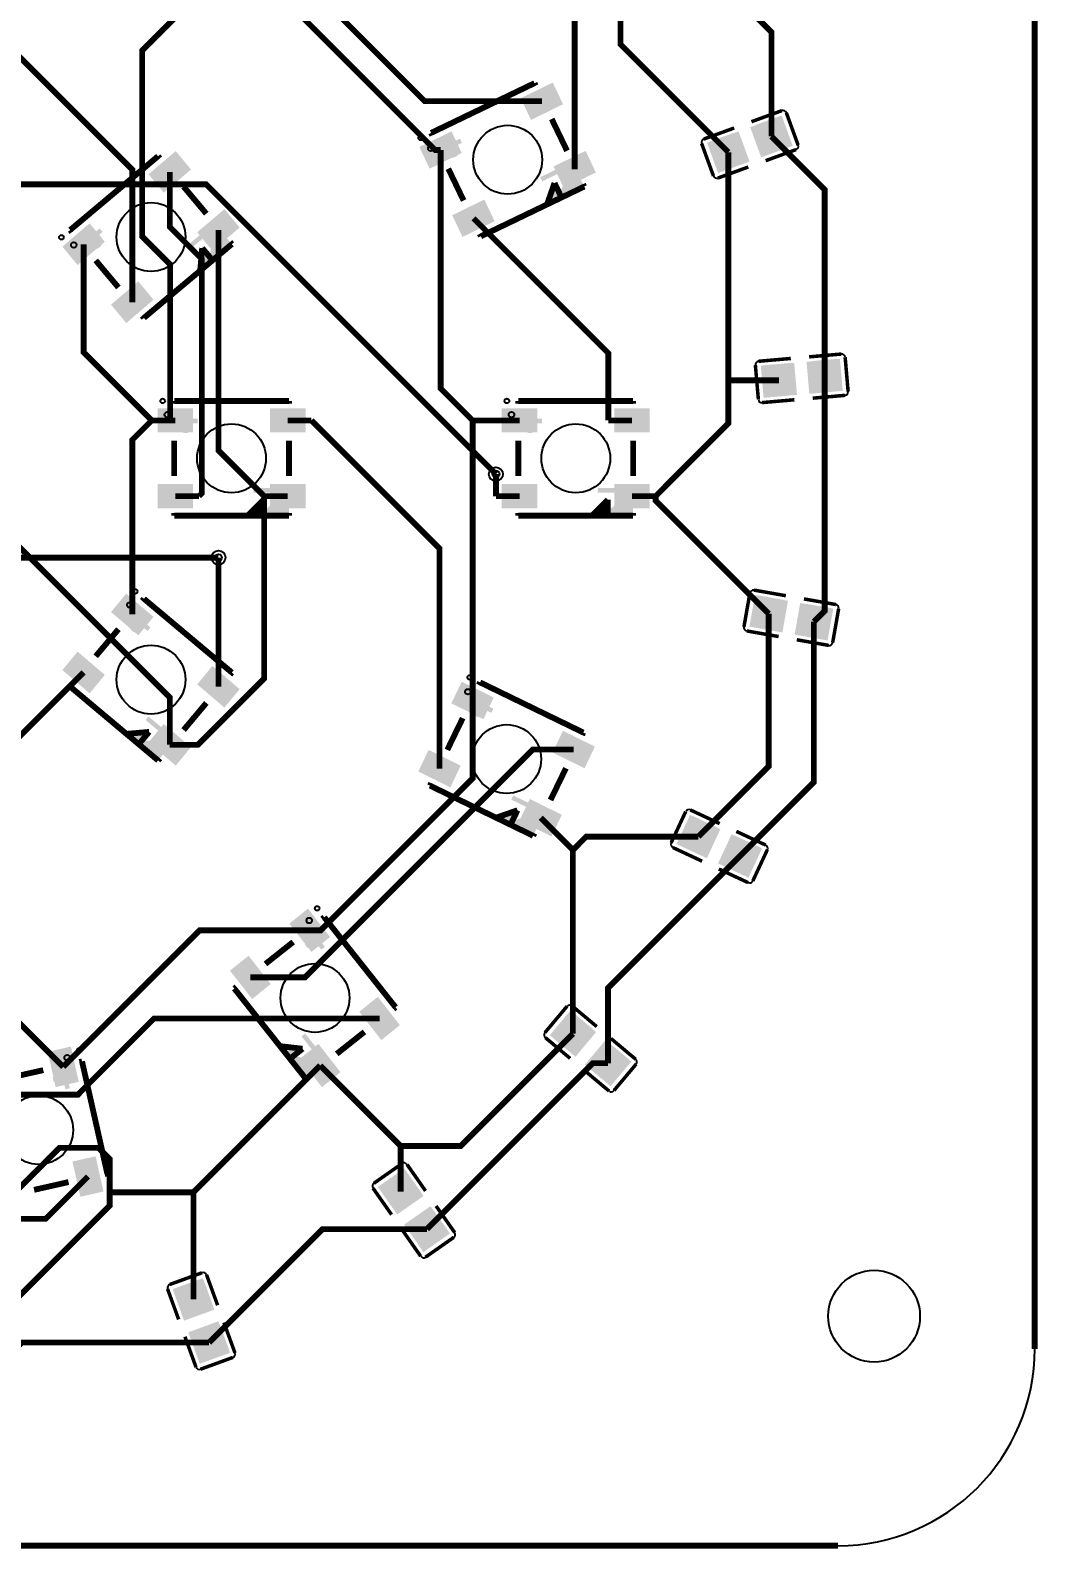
# Model space of a CAD drawing. Header units: millimetres. Extents: x -50 to 50, y -55 to 58.
# Drawn here: x 6.2 to 50.1, y -55.1 to 11 of the extents above; entities that cross this region are included whole.
import ezdxf

# ---------------------------------------------------------------- set-up
doc = ezdxf.new("R2010")
doc.units = ezdxf.units.MM
for name, color, linetype, true_color in [('BoardOutLine', 7, 'Continuous', 0xff00ff), ('BottomLayer', 7, 'Continuous', 0x0000ff), ('Document', 7, 'Continuous', 0xffffff), ('Hole', 7, 'Continuous', 0x222222), ('Multi-Layer', 7, 'Continuous', 0xc0c0c0), ('TopLayer', 7, 'Continuous', 0xff0000), ('TopPasteMaskLayer', 7, 'Continuous', 0x808080), ('TopSilkLayer', 7, 'Continuous', 0xffcc00), ('TopSolderMaskLayer', 7, 'Continuous', 0x800080)]:
    doc.layers.add(name, color=color, linetype=linetype, true_color=true_color)

msp = doc.modelspace()

# ---------------------------------------------------------------- hatches: boundary and pattern name
at = {"layer": 'Document'}
for points in [[(24.009042418085073, 5.849098298196623), (24.95516891033776, 6.30444500889007), (25.041935483871157, 6.124257048514096), (24.095758191516325, 5.668884937769917)], [(24.663042926085836, 5.470256540513105), (24.207670815341544, 6.416408432816866), (24.38788417576825, 6.503124206248458), (24.843256286512542, 5.556997713995429)], [(29.848768097536322, 5.302514605029273), (30.369138938277956, 4.2212090424180815), (29.197739395478948, 3.657454914909863)], [(29.48496316992646, 4.905435610871223), (28.538785877571854, 4.4501143002287336), (28.45209550419122, 4.630327660655439), (29.398221996443908, 5.085674371348773)], [(8.447599695199415, 1.720193040386107), (9.251943103886333, 2.3951739903479847), (9.380467360934745, 2.2419862839726648), (8.576123952248054, 1.5670307340615182)], [(9.17482854965715, 1.5146304292608193), (8.499898399796848, 2.3189992379984687), (8.653162306324703, 2.4475742951486836), (9.32806705613416, 1.6431800863601893)], [(13.986893573787256, 2.1583439166879543), (13.182550165100338, 1.48343916687827), (13.053949707899392, 1.6365760731522414), (13.85829311658631, 2.3115824231648503)], [(14.241376682753298, 2.6329438658876825), (15.012700025400136, 1.71366522733058), (14.016865633731413, 0.8780797561595364)], [(12.475006350012563, -5.895021590043143), (13.525019050038054, -5.895021590043143), (13.525019050038054, -6.095021590043075), (12.474980949961946, -6.095021590043075)], [(12.900000000000091, -6.520015240030489), (12.900000000000091, -5.470002540005112), (13.100000000000136, -5.470002540005112), (13.100000000000136, -6.5200406400813335)], [(27.47500635001279, -5.895021590043143), (28.525019050038054, -5.895021590043143), (28.525019050038054, -6.095021590043075), (27.47500635001279, -6.095021590043075)], [(27.90000000000009, -6.520015240030489), (27.90000000000009, -5.470002540005112), (28.100000000000136, -5.470002540005112), (28.100000000000136, -6.520015240030489)], [(17, -9.120015240030398), (15.949961899923892, -9.120015240030398), (15.94998729997451, -8.920015240030466), (17, -8.920015240030466)], [(17.5, -8.920015240030466), (17.499974599949155, -10.120040640081243), (16.1999745999492, -10.120015240030511)], [(32.00000000000023, -9.120015240030398), (30.94998729997451, -9.120015240030398), (30.94998729997451, -8.920015240030466), (32.00000000000023, -8.920015240030466)], [(32.5, -8.920015240030466), (32.5, -10.120015240030511), (31.200000000000045, -10.120015240030511)], [(10.665201930403782, -14.317424434848817), (11.469570739141545, -14.992278384556812), (11.341021082042289, -15.145542291084553), (10.536728473456833, -14.470612141224251)], [(10.5891033782068, -15.069367538735037), (11.264008128016258, -14.264973329946656), (11.417195834391805, -14.393548387096644), (10.742265684531503, -15.197891795783562)], [(25.46878333756672, -18.06939293878588), (26.41333502667021, -18.528041656083246), (26.32600965201914, -18.707950215900496), (25.3814579629161, -18.249301498602904)], [(25.578130556261158, -18.8172212344424), (26.036753873507678, -17.872669545339136), (26.21671323342639, -17.960071120142175), (25.75803911607818, -18.904622809245552)], [(12.058623317246656, -19.696469392938752), (11.25425450850912, -19.02161544323087), (11.382804165608377, -18.86835153670313), (12.187147574295068, -19.543332486665008)], [(12.570154940309976, -19.864643129286264), (11.798780797561676, -20.783947167894326), (10.80302260604526, -19.94833629667255)], [(28.130632461264895, -22.946990093980162), (27.186055372110786, -22.488341376682683), (27.273431546863094, -22.30843281686566), (28.21795783591574, -22.767081534163026)], [(28.667767335534563, -22.985445770891488), (28.143586487173025, -24.06494792989588), (26.974168148336275, -23.49707899415796)], [(18.192075184150326, -28.8018288036576), (19.01498602997208, -28.14963169926341), (19.139166878333754, -28.306324612649178), (18.31630683261369, -28.958572517145058)], [(18.417907035814096, -28.080518161036252), (19.070104140208286, -28.903429006858005), (18.913385826771673, -29.027660655321256), (18.261137922275793, -28.204749809499617)], [(18.701193802387706, -33.629946659893335), (18.04897129794267, -32.80706121412243), (18.20571501143013, -32.682829565659176), (18.857937515874937, -33.50571501142997)], [(19.168478536957082, -33.89753619507235), (18.228041656083406, -34.64295148590293), (17.42057404114803, -33.62415544831083)], [(7.206832613665256, -34.59558039116075), (8.231140462281019, -34.364719329438685), (8.275107950215897, -34.55986791973578), (7.250800101600362, -34.79067818135627)], [(7.7230886461773025, -34.04358648717289), (7.953924307848638, -35.06791973583938), (7.758826517653006, -35.11186182372364), (7.527990855981898, -34.08755397510788)]]:
    msp.add_hatch(color=256, dxfattribs=at).paths.add_polyline_path(points)
at = {"layer": 'TopLayer'}
for points in [[(29.4159766319533, 7.814249428498897), (28.06560833121671, 7.164338328676763), (27.63274066548138, 8.063804927609795), (28.983083566167124, 8.713690627381311)], [(38.095808991618014, 5.527381254762531), (37.634086868173654, 6.7959867919736325), (38.9590551181102, 7.278206756413624), (39.42082804165625, 6.009601219202409)], [(25.00185420370849, 5.689865379730804), (23.64919989839973, 5.03883667767343), (23.216306832613782, 5.9383286766573065), (24.56893573787147, 6.5893319786639495)], [(37.541402082804325, 5.325577851155799), (37.07965455930912, 6.594132588265211), (35.75466090932173, 6.111912623825333), (36.216408432816934, 4.843332486665076)], [(13.201574803149697, 4.959969519939023), (12.053619507239091, 3.996621793243662), (11.411912623825174, 4.7613919227839006), (12.55991871983747, 5.724663449326954)], [(30.84709169418329, 4.840665481330916), (29.4967233934467, 4.190754381508782), (29.063804927609908, 5.090195580391196), (30.414198628397344, 5.740132080264175)], [(26.432893065786175, 2.716256032512206), (25.080289560579104, 2.065303530607139), (24.647371094742084, 2.964770129540284), (26.000050800101462, 3.615748031496082)], [(15.322783845567756, 2.431978663957352), (14.17477774955546, 1.4687579375158748), (13.533147066294305, 2.2334264668529613), (14.681203962407835, 3.1966725933452835)], [(9.44894589789169, 1.811125222250439), (8.298933197866518, 0.8462026924053134), (7.657302514605135, 1.6108712217425136), (8.80728981457969, 2.5757937515875255)], [(11.570154940309976, -0.7168656337312314), (10.420193040386039, -1.6817627635255121), (9.778562357124656, -0.9170688341375808), (10.928448056896059, 0.047802895605855156)], [(39.61272542545089, -4.83192786385564), (39.49507239014497, -3.487045974091984), (38.09042418084846, -3.6099314198628463), (38.20807721615438, -4.954813309626502)], [(40.20050800101603, -4.780492760985453), (40.082854965709885, -3.4356108712216837), (41.487503175006395, -3.3127254254508216), (41.60515621031254, -4.657607315214591)], [(13.300508001015942, -6.469062738125444), (11.79936499872997, -6.469062738125444), (11.79936499872997, -5.470866141732245), (13.300508001015942, -5.470866141732245)], [(18.19926339852691, -6.469062738125444), (16.70063500127003, -6.469062738125444), (16.70063500127003, -5.4708407416815135), (18.19926339852691, -5.470866141732245)], [(28.30050800101594, -6.469062738125444), (26.79936499872997, -6.469062738125444), (26.79936499872997, -5.4708407416815135), (28.30050800101594, -5.4708407416815135)], [(33.19926339852691, -6.469062738125444), (31.700660401320874, -6.469062738125444), (31.700660401320874, -5.4708407416815135), (33.19926339852691, -5.4708407416815135)], [(13.300482600965324, -9.769088138176244), (11.799339598679353, -9.769088138176244), (11.79936499872997, -8.770866141732313), (13.300482600965324, -8.770866141732313)], [(18.199237998476065, -9.769113538226975), (16.700660401320874, -9.769088138176244), (16.700660401320874, -8.770866141732313), (18.199237998476065, -8.770866141732313)], [(28.30050800101594, -9.769088138176244), (26.79936499872997, -9.769088138176244), (26.79936499872997, -8.770866141732313), (28.30050800101594, -8.770866141732313)], [(33.19926339852691, -9.769088138176244), (31.700660401320874, -9.769088138176244), (31.700660401320874, -8.770866141732313), (33.19926339852691, -8.770866141732313)], [(10.92865125730259, -15.287731775463612), (9.778740157480343, -14.322885445770908), (10.42034544069088, -13.558166116332131), (11.570256540513128, -14.523063246126412)], [(38.984556769113624, -15.179451358902725), (39.219024638049405, -13.849911099822066), (37.83042926085864, -13.605080010160009), (37.5959867919737, -14.934569469138864)], [(39.56563373126755, -15.281889763779532), (39.80007620015249, -13.952374904749718), (41.18864617729241, -14.197231394462733), (40.95425450850894, -15.526746253492433)], [(8.807391414782842, -17.815722631445283), (7.657429514859132, -16.850825501651002), (8.299110998221977, -16.08610617221234), (9.449022098044225, -17.05102870205735)], [(14.68122936245868, -18.436601473202927), (13.533274066548074, -17.47330454660903), (14.174904749809457, -16.708636017271942), (15.322961645923442, -17.671958343916685)], [(25.96065532131047, -18.946355092710178), (24.610287020574106, -18.290678181356384), (25.04630429260851, -17.39265938531878), (26.39667259334533, -18.04838709677415)], [(12.560121920243773, -20.964566929133753), (11.412115824231705, -20.001295402590813), (12.053746507493088, -19.23660147320288), (13.201727203454311, -20.19989839979678)], [(30.367360934722, -21.08613157226307), (29.019253238506508, -20.431546863093672), (29.455295910591985, -19.533578867157644), (30.803378206756406, -20.188214376428732)], [(24.519202438405046, -21.914909829819635), (23.168834137668227, -21.25920751841511), (23.60485140970286, -20.361290322580658), (24.95521971043945, -21.01696723393445)], [(28.925908051816123, -24.054711709423373), (27.577825755651702, -23.400101600203243), (28.01389382778757, -22.502159004317946), (29.361950723901373, -23.156743713487344)], [(35.6996443992889, -25.011836423672776), (36.27018034036064, -23.788290576581176), (34.99230378460743, -23.19240538481074), (34.42176784353569, -24.41592583185161)], [(36.234442468884936, -25.261214122428214), (36.8049784099569, -24.0376682753365), (38.08285496571011, -24.63360426720851), (37.5122936245873, -25.85712471424938)], [(18.480797561595182, -29.0840233680467), (17.54833629667246, -27.90759461518917), (18.330657861315785, -27.287553975107812), (19.26306832613659, -28.46398272796546)], [(15.894615189230308, -31.133858267716505), (14.962153924307813, -29.957429514858973), (15.744424688849449, -29.337363474727), (16.6768605537211, -30.513817627635262)], [(21.523647447294934, -32.923164846329655), (20.592760985521863, -31.748691897383765), (21.37508255016519, -31.128676657353367), (22.305943611887415, -32.30312420624841)], [(29.981838963677774, -33.659004318008556), (30.8496570993143, -32.62481584963177), (29.769545339090655, -31.718465836931614), (28.901778003556046, -32.752654305308624)], [(30.433858267716687, -34.03825247650491), (31.301651003301913, -33.00408940817886), (32.38176276352556, -33.91043942087879), (31.514020828041794, -34.9446278892558)], [(7.3445770891542, -34.97510795021594), (7.014528829057554, -33.510693421386804), (7.988366776733528, -33.291211582423216), (8.318364236728485, -34.75562611125213)], [(18.937439674879442, -34.97294894589788), (18.006578613157217, -33.79852679705357), (18.78887477774947, -33.178486156972326), (19.71971043942085, -34.35290830581664)], [(8.421513843027697, -39.75397510795017), (8.092075184150417, -38.292049784099504), (9.065887731775547, -38.07259334518665), (9.395351790703671, -39.534544069088156)], [(22.220929641859357, -40.531572263144426), (23.32679705359419, -39.75722631445251), (22.518008636017385, -38.602260604521234), (21.412115824231705, -39.376555753111575)], [(22.559334518668948, -41.0149352298705), (23.665227330454627, -40.24056388112774), (24.473939547879127, -41.39560579121155), (23.368072136144292, -42.16995173990347)], [(12.945567691135466, -45.1613411226823), (14.214122428244764, -44.69961899923794), (13.731902463805, -43.37465074930151), (12.463296926594012, -43.83634747269491)], [(13.147371094742084, -45.71582423164841), (14.416002032004144, -45.254076708153434), (14.898221996444136, -46.57904495808987), (13.62961645923292, -47.04079248158496)]]:
    msp.add_hatch(color=256, dxfattribs=at).paths.add_polyline_path(points)
at = {"layer": 'TopPasteMaskLayer'}
for points in [[(29.4159766319533, 7.814249428498897), (28.06560833121671, 7.164338328676763), (27.63274066548138, 8.063804927609795), (28.983083566167124, 8.713690627381311)], [(38.24612649225287, 5.640665481330984), (38.10251460502923, 6.035306070612137), (38.52067564135132, 6.187528575057172), (38.36672593345179, 6.6103378206756815), (37.953289306578654, 6.4597917195835635), (37.80833121666228, 6.843459486919073), (37.83825247650475, 6.907543815087706), (38.91884683769376, 7.300889001777932), (38.98298196596397, 7.270942341884734), (39.42077724155456, 6.068148336296758), (39.39088138176271, 6.004064008128012), (38.31023622047246, 5.610744221488517)], [(25.00185420370849, 5.689865379730804), (23.64919989839973, 5.03883667767343), (23.216306832613782, 5.9383286766573065), (24.56893573787147, 6.5893319786639495)], [(36.225755651511236, 4.905283210566495), (35.78801117602234, 6.10807721615447), (35.81788163576334, 6.172161544323103), (36.89855219710421, 6.565532131064288), (36.96261112522234, 6.53561087122182), (37.10756921513848, 6.152044704089462), (36.68470916941851, 5.998120396240779), (36.83863347726697, 5.5752603505206935), (37.25204470408926, 5.725755651511349), (37.400381000761854, 5.332791465582886), (37.37048514097023, 5.268707137414367), (36.28989077978167, 4.875387350774645)], [(13.201574803149697, 4.959969519939023), (12.053619507239091, 3.996621793243662), (11.411912623825174, 4.7613919227839006), (12.55991871983747, 5.724663449326954)], [(30.84709169418329, 4.840665481330916), (29.4967233934467, 4.190754381508782), (29.063804927609908, 5.090195580391196), (30.414198628397344, 5.740132080264175)], [(26.432893065786175, 2.716256032512206), (25.080289560579104, 2.065303530607139), (24.647371094742084, 2.964770129540284), (26.000050800101462, 3.615748031496082)], [(15.322783845567756, 2.431978663957352), (14.17477774955546, 1.4687579375158748), (13.533147066294305, 2.2334264668529613), (14.681203962407835, 3.1966725933452835)], [(9.44894589789169, 1.811125222250439), (8.298933197866518, 0.8462026924053134), (7.657302514605135, 1.6108712217425136), (8.80728981457969, 2.5757937515875255)], [(11.570154940309976, -0.7168656337312314), (10.420193040386039, -1.6817627635255121), (9.778562357124656, -0.9170688341375808), (10.928448056896059, 0.047802895605855156)], [(40.375006350012654, -4.709982219964445), (40.338430276860436, -4.291592583185206), (40.78171196342396, -4.252832105664083), (40.74246888493781, -3.8045466090932223), (40.30419100838208, -3.8429006858013963), (40.26344932689881, -3.434848869697703), (40.30891541783103, -3.3806959613918934), (41.45450850901716, -3.280441960883877), (41.5086868173737, -3.325933451866831), (41.620243840487774, -4.601016002031997), (41.57477774955555, -4.655219710439383), (40.42918465836942, -4.755448310896668)], [(38.23317246634497, -4.8973837947675065), (38.121615443230894, -3.622250444500878), (38.16708153416312, -3.568072136144224), (39.31270002540009, -3.4678435356870523), (39.366852933705786, -3.5132842265684303), (39.4076200152399, -3.921361442722855), (38.95930911861842, -3.9605537211074306), (38.998552197104345, -4.4088392176784055), (39.43685547371092, -4.370485140970231), (39.47840995681986, -4.788417576835059), (39.43299466598933, -4.842621285242558), (38.28735077470151, -4.9428244856488845)], [(13.300508001015942, -6.469062738125444), (11.79936499872997, -6.469062738125444), (11.79936499872997, -5.470866141732245), (13.300508001015942, -5.470866141732245)], [(18.19926339852691, -6.469062738125444), (16.70063500127003, -6.469062738125444), (16.70063500127003, -5.4708407416815135), (18.19926339852691, -5.470866141732245)], [(28.30050800101594, -6.469062738125444), (26.79936499872997, -6.469062738125444), (26.79936499872997, -5.4708407416815135), (28.30050800101594, -5.4708407416815135)], [(33.19926339852691, -6.469062738125444), (31.700660401320874, -6.469062738125444), (31.700660401320874, -5.4708407416815135), (33.19926339852691, -5.4708407416815135)], [(13.300482600965324, -9.769088138176244), (11.799339598679353, -9.769088138176244), (11.79936499872997, -8.770866141732313), (13.300482600965324, -8.770866141732313)], [(18.199237998476065, -9.769113538226975), (16.700660401320874, -9.769088138176244), (16.700660401320874, -8.770866141732313), (18.199237998476065, -8.770866141732313)], [(28.30050800101594, -9.769088138176244), (26.79936499872997, -9.769088138176244), (26.79936499872997, -8.770866141732313), (28.30050800101594, -8.770866141732313)], [(33.19926339852691, -9.769088138176244), (31.700660401320874, -9.769088138176244), (31.700660401320874, -8.770866141732313), (33.19926339852691, -8.770866141732313)], [(10.92865125730259, -15.287731775463612), (9.778740157480343, -14.322885445770908), (10.42034544069088, -13.558166116332131), (11.570256540513128, -14.523063246126412)], [(37.63507747015478, -14.885623571247038), (37.85740411480833, -13.625044450088808), (37.915290830581625, -13.584455168910267), (39.04785369570732, -13.784175768351588), (39.08839217678428, -13.84211328422657), (39.022174244348435, -14.246786893573699), (38.57894335788683, -14.16863093726181), (38.500787401574826, -14.611785623571222), (38.93411226822445, -14.688214376428732), (38.866090932181805, -15.102667005333956), (38.80815341630682, -15.143230886461765), (37.67564135128259, -14.943561087122134)], [(39.75245110490232, -15.258902717805427), (39.825374650749154, -14.845364490728912), (40.26362712725427, -14.922631445262823), (40.34173228346458, -14.479476758953524), (39.908458216916415, -14.40307340614686), (39.97472694945395, -13.998475996952038), (40.03263906527832, -13.957861315722539), (41.165125730251475, -14.15753111506217), (41.20574041148075, -14.215468630937266), (40.9834391668785, -15.47599695199392), (40.92552705105413, -15.516560833121616), (39.792989585979285, -15.31684023368041)], [(8.807391414782842, -17.815722631445283), (7.657429514859132, -16.850825501651002), (8.299110998221977, -16.08610617221234), (9.449022098044225, -17.05102870205735)], [(14.68122936245868, -18.436601473202927), (13.533274066548074, -17.47330454660903), (14.174904749809457, -16.708636017271942), (15.322961645923442, -17.671958343916685)], [(25.96065532131047, -18.946355092710178), (24.610287020574106, -18.290678181356384), (25.04630429260851, -17.39265938531878), (26.39667259334533, -18.04838709677415)], [(12.560121920243773, -20.964566929133753), (11.412115824231705, -20.001295402590813), (12.053746507493088, -19.23660147320288), (13.201727203454311, -20.19989839979678)], [(30.367360934722, -21.08613157226307), (29.019253238506508, -20.431546863093672), (29.455295910591985, -19.533578867157644), (30.803378206756406, -20.188214376428732)], [(24.519202438405046, -21.914909829819635), (23.168834137668227, -21.25920751841511), (23.60485140970286, -20.361290322580658), (24.95521971043945, -21.01696723393445)], [(28.925908051816123, -24.054711709423373), (27.577825755651702, -23.400101600203243), (28.01389382778757, -22.502159004317946), (29.361950723901373, -23.156743713487344)], [(34.47216154432317, -24.378765557531096), (35.01315722631443, -23.218643637287187), (35.0796291592585, -23.194488188976266), (36.12186944373889, -23.68054356108712), (36.1460756921515, -23.74696469392927), (35.97731775463558, -24.120726441452803), (35.56944373888746, -23.930505461010853), (35.37929895859793, -24.33835407670813), (35.77805435610867, -24.524282448564804), (35.60508001016001, -24.906985013969916), (35.538684277368475, -24.931242062484102), (34.4963931927864, -24.445212090424207)], [(36.420751841503716, -25.287401574803198), (36.59829819659626, -24.90678181356361), (37.001600203200496, -25.09481838963677), (37.19171958343918, -24.68702057404107), (36.792989585979285, -24.501041402082706), (36.96172212344413, -24.12730505461002), (37.028194056387974, -24.103098806197636), (38.07040894081797, -24.589103378206687), (38.09461518923035, -24.655600711201487), (37.55364490728971, -25.815646431292862), (37.48719837439671, -25.839878079756204), (36.4449580899161, -25.353848107696194)], [(18.480797561595182, -29.0840233680467), (17.54833629667246, -27.90759461518917), (18.330657861315785, -27.287553975107812), (19.26306832613659, -28.46398272796546)], [(15.894615189230308, -31.133858267716505), (14.962153924307813, -29.957429514858973), (15.744424688849449, -29.337363474727), (16.6768605537211, -30.513817627635262)], [(21.523647447294934, -32.923164846329655), (20.592760985521863, -31.748691897383765), (21.37508255016519, -31.128676657353367), (22.305943611887415, -32.30312420624841)], [(28.960096520193247, -32.729794259588516), (29.782905765811392, -31.749276098552173), (29.853365506731052, -31.74310388620779), (30.734290068580094, -32.482346964693875), (30.740411480822786, -32.55275590551173), (30.480721361442647, -32.87010414020824), (30.135991871983833, -32.580822961645936), (29.84676149352299, -32.92557785115571), (30.18379476758946, -33.20838201676395), (29.917653035306103, -33.533274066548074), (29.847269494538978, -33.5394716789433), (28.96626873253763, -32.80025400050795)], [(7.3445770891542, -34.97510795021594), (7.014528829057554, -33.510693421386804), (7.988366776733528, -33.291211582423216), (8.318364236728485, -34.75562611125213)], [(18.937439674879442, -34.97294894589788), (18.006578613157217, -33.79852679705357), (18.78887477774947, -33.178486156972326), (19.71971043942085, -34.35290830581664)], [(30.607137414274803, -34.11181102362207), (30.877114554229138, -33.79009398018786), (31.217932435864896, -34.07612395224794), (31.507239014478046, -33.7313944627889), (31.170154940309885, -33.448590297180544), (31.429895859791714, -33.131242062484034), (31.500355600711146, -33.12506985013965), (32.38125476250957, -33.864262128524274), (32.3874523749048, -33.93474726949444), (31.56471932943873, -34.915265430530894), (31.494234188468454, -34.92146304292601), (30.613309626619184, -34.1822707645415)], [(8.421513843027697, -39.75397510795017), (8.092075184150417, -38.292049784099504), (9.065887731775547, -38.07259334518665), (9.395351790703671, -39.534544069088156)], [(21.47442214884427, -39.369596139192254), (22.52296164592326, -38.635433070866156), (22.592583185166404, -38.64765049530092), (23.252222504444944, -39.58973837947667), (23.23992887985787, -39.65938531877066), (22.906934213868453, -39.898704597409164), (22.64881889763774, -39.53002286004573), (22.280213360426842, -39.788138176276334), (22.532613665227473, -40.148564897129745), (22.191440182880342, -40.393522987046026), (22.12179324358658, -40.38125476250957), (21.462153924307813, -39.43924307848613)], [(22.707670815341544, -41.13078486156974), (23.051689103378294, -40.88989077978147), (23.306908813817472, -41.254406908813735), (23.675514351028824, -40.99634239268471), (23.423164846329655, -40.63586487172972), (23.756159512319073, -40.396596393192794), (23.825831851663906, -40.408890017780095), (24.485420370840757, -41.350927101854154), (24.4731521463043, -41.42052324104645), (23.42461264922531, -42.154711709423395), (23.354991109982166, -42.142418084836095), (22.695351790703626, -41.20040640081277)], [(12.525298450596893, -43.8457454914909), (13.728092456184868, -43.40795021590043), (13.792176784353614, -43.437795275590474), (14.185547371094799, -44.51851663703326), (14.155626111252332, -44.58260096520189), (13.772009144018284, -44.727559055118036), (13.618110236220446, -44.30469900939795), (13.195275590551091, -44.458572517144944), (13.34577089154186, -44.87200914401819), (12.952832105664129, -45.0203454406909), (12.88874777749561, -44.9904749809499), (12.49535179070358, -43.90982981965965)], [(13.260629921259806, -45.86611633223265), (13.655295910591803, -45.72247904495805), (13.807518415036839, -46.140614681229295), (14.230302260604503, -45.986690373380725), (14.079832359664806, -45.57322834645663), (14.463423926848009, -45.42832105664206), (14.527508255016528, -45.4582169164338), (14.920828041656023, -46.538836677673316), (14.890982981965863, -46.602946405892794), (13.688138176276425, -47.04071628143254), (13.624079248158523, -47.0108204216408), (13.230734061468183, -45.93020066040128)]]:
    msp.add_hatch(color=256, dxfattribs=at).paths.add_polyline_path(points)
at = {"layer": 'TopSilkLayer'}
for points in [[(29.074422148844405, 4.374930149860347), (29.33462026924053, 3.8342392684786546), (29.287858775717723, 3.700787401574871), (28.747218694437606, 3.4405892811786316)], [(13.720091440182841, 1.5429006858014418), (14.105791211582527, 1.0832359664719888), (14.093497586995227, 0.9423418846838558), (13.633782067564198, 0.5566675133351282)], [(16.399974599949246, -9.420015240030466), (16.399974599949246, -10.02004064008122), (16.29997459994911, -10.120040640081243), (15.699949199898356, -10.120040640081243)], [(31.40000000000009, -9.420015240030466), (31.40000000000009, -10.02004064008122), (31.300000000000182, -10.120040640081243), (30.6999745999492, -10.120040640081243)], [(11.406146812293628, -19.540640081280117), (11.020447040893941, -20.000254000507994), (10.879578359156767, -20.012573025146025), (10.41996443992889, -19.626898653797298)], [(27.459842519685026, -22.954762509524926), (27.197764795529565, -23.49453898907791), (27.06413512827021, -23.54079248158496), (26.524358648717453, -23.278714757429498)], [(18.093421386842692, -33.34607569215132), (17.6231648463297, -33.71879603759203), (17.48267716535429, -33.70254000507998), (17.109956819913577, -33.23228346456699)]]:
    msp.add_hatch(color=256, dxfattribs=at).paths.add_polyline_path(points)
at = {"layer": 'TopSolderMaskLayer'}
for points in [[(29.446176262245217, 7.807910060981499), (28.050075396925195, 7.124983411257176), (27.602547916923868, 8.070143004802048), (28.99862252197613, 8.753042964150495)], [(38.080253794056944, 5.494438129610103), (37.6018966322988, 6.810780469726524), (38.974601164478145, 7.311146058416398), (39.45301095657669, 5.994803718299863)], [(25.032093403971885, 5.683555689691957), (23.633629114570113, 4.9994546634254675), (23.18607537430148, 5.944640947346443), (24.584513403435267, 6.628715283236943)], [(37.57359140355993, 5.31078035025314), (37.095207926631474, 6.627069978693157), (35.722477079281816, 6.126704390003397), (36.200860556210046, 4.810388405725121)], [(13.231876799237398, 4.965019852620344), (12.04504400621704, 3.9527339635325234), (11.38160460621998, 4.756354493354252), (12.56848991977563, 5.768560311314218)], [(30.877285302957716, 4.834326113813518), (29.481184437637694, 4.151399464089195), (29.03360443710153, 5.096532367258419), (30.429731562689085, 5.7794857073585035)], [(26.463132266049797, 2.7099450521483277), (25.06472049718286, 2.025924097009579), (24.617140496646698, 2.971083690554565), (26.015631046315775, 3.6551313360690756)], [(15.353087562089058, 2.437019964362662), (14.16620224853341, 1.424867527154447), (13.502841629339173, 2.2283812954723317), (14.689779463429886, 3.2405604230564222)], [(9.47928144243383, 1.8162142646865505), (8.290321567739966, 0.802273572288982), (7.626960948545502, 1.605787340607094), (8.815894562971835, 2.6197280330045487)], [(11.60049220528549, -0.7117856235711315), (10.41158485112669, -1.7256996255928243), (9.748224231932454, -0.9221591668989504), (10.937052805288204, 0.09172814474663937)], [(40.17732253887925, -4.808113105972097), (40.05543067105714, -3.4126241836678446), (41.51068589178544, -3.285114638338314), (41.63257775960733, -4.68060356064268)], [(39.64014514450696, -4.854917418771834), (39.5182532766853, -3.4594284964675808), (38.06299805595722, -3.586938041796998), (38.18488992377888, -4.982426964101251)], [(13.325928266910296, -6.494413756569429), (11.773946453269218, -6.494413756569429), (11.773946453269218, -5.445508671662424), (13.325928266910296, -5.445508671662424)], [(18.22464409444956, -6.494413756569429), (16.675262047298247, -6.494413756569429), (16.675262047298247, -5.445481981286548), (18.22464409444956, -5.445508671662424)], [(28.325928266910296, -6.494413756569429), (26.773946453269446, -6.494413756569429), (26.773946453269446, -5.445481981286548), (28.325928266910296, -5.445481981286548)], [(33.22463549228178, -6.494413756569429), (31.675279705398225, -6.494413756569429), (31.675279705398225, -5.445481981286548), (33.22463549228178, -5.445481981286548)], [(13.325902006642764, -9.794441737270517), (11.773920193001686, -9.794441737270517), (11.773946453269218, -8.745509961987636), (13.325902006642764, -8.745509961987636)], [(18.2246178341818, -9.794468427646393), (16.675288307566007, -9.794441737270517), (16.675288307566007, -8.745509961987636), (18.2246178341818, -8.745509961987636)], [(28.325928266910296, -9.794441737270517), (26.773946453269446, -9.794441737270517), (26.773946453269446, -8.745509961987636), (28.325928266910296, -8.745509961987636)], [(33.22463549228178, -9.794441737270517), (31.675279705398225, -9.794441737270517), (31.675279705398225, -8.745509961987636), (33.22463549228178, -8.745509961987636)], [(10.937262887429142, -15.331664766555377), (9.748408053805406, -14.317804145285663), (10.41174241273211, -13.5142369962158), (11.600597246355619, -14.528150998237379)], [(39.005350109446454, -15.209075990118208), (39.24826544447728, -13.829505994101282), (37.80964141124127, -13.575462069456535), (37.56675239138076, -14.954979353796944)], [(39.53639475507816, -15.302293913712901), (39.779283774938676, -13.922750273534348), (41.217881493004825, -14.176820554017354), (40.975045103484035, -15.556364194195908)], [(8.81599960404219, -17.859651751561614), (7.62709224988339, -16.84573774953992), (8.290505389612917, -16.042170600470286), (9.479360223236654, -17.05611129286774)], [(14.689797121529637, -18.480497044864933), (13.502964328509279, -17.468264536528977), (14.166324947703515, -16.664750768211206), (15.353262781794456, -17.67700996692315)], [(25.97614008346295, -18.985823558743846), (24.58003921814293, -18.29683819367642), (25.03082297132346, -17.353199951561237), (26.426923836643482, -18.04223869738064)], [(12.568700001916113, -21.008457339495294), (11.381814688360691, -19.996251521535214), (12.045175307554928, -19.192711062841454), (13.232034360842817, -20.20494357117741)], [(30.382804406469177, -21.125565199517382), (28.989040704963145, -20.43772752061625), (29.439850718411208, -19.494142659253043), (30.833588159649253, -20.182033718906155)], [(24.5346872005573, -21.954367973252033), (23.13858633523705, -21.26535591780862), (23.58937008841781, -20.32182443719728), (24.985470953737604, -21.010809802264816)], [(28.9413515235633, -24.09414920765323), (27.547614082325026, -23.406284838376223), (27.998450356040394, -22.46272666738878), (29.392161537011134, -23.15056434628991)], [(35.71238743529511, -25.04606890606067), (36.30347878568659, -23.776481822954338), (34.979562578839705, -23.158173858210375), (34.38847122844868, -24.42773458547856)], [(36.20114127820125, -25.27302192026775), (36.79223262859273, -24.003434837161308), (38.11614883543939, -24.621795513581674), (37.52503116987805, -25.89135624084986)], [(18.48334294303004, -29.129659588351387), (17.519302260109725, -27.893468135323246), (18.32811850139842, -27.241929367729654), (19.292106663783215, -28.478120820757795)], [(15.897162291098766, -31.17948416541992), (14.93312160817868, -29.943292712391894), (15.741885328932085, -29.291727254422312), (16.70589975158464, -30.527945397826215)], [(21.526164441576157, -32.968745582652446), (20.563751895245787, -31.734609288573438), (21.372568136534028, -31.08309721135572), (22.334954422597093, -32.31720681505874)], [(29.98565958668155, -33.69551061867878), (30.884743687717673, -32.62240630953511), (29.765717395132697, -31.681950934174665), (28.86668592443675, -32.75505524331834)], [(30.39876435835913, -34.04065723766439), (31.29782214422471, -32.967579284358976), (32.41684843680969, -33.908034659719306), (31.51784328128383, -34.98113896886309)], [(7.3336747017579, -35.01788222931282), (6.992448784897533, -33.47907529363442), (7.999267443696226, -33.24844375495206), (8.340440840021529, -34.787250690630344)], [(18.93995752937758, -35.01852968222079), (17.977571243314515, -33.78444676889353), (18.786361224335224, -33.132908001299825), (19.74872125013053, -34.36699091462697)], [(8.410601993246928, -39.79667712883804), (8.07000632280824, -38.260485850003874), (9.0767987213394, -38.02988100169739), (9.417420652045621, -39.56609897090755)], [(22.215574363819087, -40.567871157943614), (23.361284238867484, -39.76438707383522), (22.523356593103244, -38.56596075393463), (21.37762040288476, -39.36939212636662)], [(22.524844588037695, -41.00777447048779), (23.67058077825618, -40.20426403054114), (24.508429478510607, -41.40276941795639), (23.362719603461983, -42.20625350206478)], [(12.93139889928716, -45.19495807796886), (14.245657438713579, -44.71586165072608), (13.746063934698896, -43.341035705589775), (12.431752764932298, -43.82010577699418)], [(13.115828763319087, -45.699587314884866), (14.430166248255773, -45.22046453180394), (14.929759752270684, -46.59529047694025), (13.615448582504087, -47.07441326002129)]]:
    msp.add_hatch(color=256, dxfattribs=at).paths.add_polyline_path(points)

# ---------------------------------------------------------------- linework, layer by layer
at = {"layer": 'BoardOutLine', "const_width": 0.25400050800101603}
for points in [[(50.00000000000023, 46.42199644399284), (50.00000000000023, -46.42199644399284)], [(41.421996443993066, -54.999999999999886), (-41.42199644399284, -54.999999999999886)]]:
    msp.add_lwpolyline(points, dxfattribs=at)
at = {"layer": 'BoardOutLine'}
msp.add_arc((41.42199644399375, -46.42199644399284), 8.578003556007113, 270, 359.99997626263587, dxfattribs=at)
at = {"layer": 'BottomLayer', "const_width": 0.25400050800101603}
for points in [[(26.520421640843324, -8.308382016763971), (13.895072390144833, 4.31696723393452), (-28.708940817881626, 4.31696723393452)], [(14.427965455930917, -11.945415290830624), (-3.479578359156676, -11.945415290830624)]]:
    msp.add_lwpolyline(points, dxfattribs=at)
at = {"layer": 'Document'}
for centre in [(23.6855473710948, 5.8874777749556415), (8.124460248920514, 1.677419354838662), (12.199898399796894, -5.720091440182841), (27.200152400304887, -5.720091440182841), (10.56718313436636, -14.006604013207948), (25.29794259588516, -17.791973583947197), (18.3840487680975, -27.756413512826953), (7.833375666751408, -33.73685547371099)]:
    msp.add_circle(centre, 0.11988823977647957, dxfattribs=at)
at = {"layer": 'Hole'}
for centre in [(26.52044704089417, -8.30835661671324), (14.427990855981761, -11.94538989077978)]:
    msp.add_circle(centre, 0.15250190500381003, dxfattribs=at)
at = {"layer": 'Multi-Layer'}
for centre, radius in [((26.52044704089417, -8.30835661671324), 0.30500381000762006), ((14.427990855981761, -11.94538989077978), 0.30500381000762006), ((43, -45), 2)]:
    msp.add_circle(centre, radius, dxfattribs=at)
at = {"layer": 'TopLayer', "const_width": 0.25400050800101603}
for points in [[(33.58519177038352, 15.896596393192794), (38.52753365506737, 10.954254508509052), (38.52753365506737, 6.402819405638866)], [(15.89837439674875, 14.940284480568948), (15.89837439674875, 13.788900177800429), (23.8732283464567, 5.814046228092479), (24.109194818389824, 5.814046228092479)], [(29.955524511049134, 14.74953009906028), (29.955524511049134, 4.965430530860999)], [(31.946888493777124, 14.74953009906028), (31.946888493777124, 10.420091440183), (36.64818389636798, 5.718796037592142)], [(18.477495554991037, 12.881610363220716), (23.420091440182887, 7.93901447802898), (28.52448564897145, 7.93901447802898)], [(12.326365252730511, -5.970053340106688), (12.326365252730511, 0.827000254000609), (11.10665481330966, 2.046710693421346), (11.10665481330966, 10.148564897129859), (12.551917703835443, 11.593827787655528)], [(1.4053594107189156, 9.851384302768679), (1.9893065786131956, 10.435331470662959), (5.199110998222068, 10.435331470662959), (10.67434594869178, 4.960096520193133), (10.67434594869178, -0.8168910337820989)], [(38.52753365506737, 6.402819405638866), (40.84401828803652, 4.086334772669602), (40.84401828803652, -4.0465074930149285)], [(24.109194818389824, 5.814046228092479), (24.109194818389824, -4.575590551180994), (25.50365760731529, -5.970053340106688)], [(36.64818389636798, 5.718796037592142), (36.64818389636798, -4.221005842011664)], [(12.306807213614547, 4.860528321056677), (12.306807213614547, 2.46276352552718), (13.704572009144158, 1.0649987299974555), (13.704572009144158, -9.14531369062729), (13.579857759715651, -9.270027940055797)], [(25.54023368046751, 2.8404622809244984), (31.42161544323085, -3.040919481838955), (31.42161544323085, -5.970053340106688)], [(14.427965455930917, 2.332715265430579), (14.427965455930917, -7.276377952755865), (16.42161544323085, -9.270027940055797)], [(8.553187706375411, 1.7109220218441124), (8.553187706375411, -3.0028194056387747), (11.520421640843324, -5.970053340106688)], [(40.37716535433083, -14.73942087884177), (40.84401828803652, -14.272567945135847), (40.84401828803652, -4.0465074930149285)], [(36.64818389636798, -4.221005842011664), (36.64818389636798, -6.100355600711168), (33.47851155702324, -9.270027940055797)], [(36.64818389636798, -4.221005842011664), (38.85163830327656, -4.221005842011664)], [(10.674599949200001, -14.423190246380386), (10.674599949200001, -6.815875031750011), (11.520421640843324, -5.970053340106688)], [(12.326365252730511, -5.970053340106688), (11.520421640843324, -5.970053340106688)], [(12.550139700279487, -5.970053340106688), (12.326365252730511, -5.970053340106688)], [(17.450063500127044, -5.970053340106688), (18.478511557023012, -5.970053340106688)], [(18.478511557023012, -5.970053340106688), (24.062204724409412, -11.553746507492974), (24.062204724409412, -21.138201676403355)], [(25.50365760731529, -5.970053340106688), (26.520421640843324, -5.970053340106688)], [(25.50365760731529, -5.970053340106688), (25.50365760731529, -18.16969773939536)], [(27.550139700279487, -5.970053340106688), (26.520421640843324, -5.970053340106688)], [(32.450063500127044, -5.970053340106688), (31.42161544323085, -5.970053340106688)], [(26.520421640843324, -9.270027940055797), (26.520421640843324, -8.308382016763971)], [(12.306807213614547, -20.100609601219162), (12.306807213614547, -18.033807467614906), (3.5430276860554386, -9.270027940055797)], [(16.42161544323085, -9.270027940055797), (16.42161544323085, -17.208559817119635), (13.529565659131322, -20.100609601219162), (12.306807213614547, -20.100609601219162)], [(12.550139700279487, -9.270027940055797), (13.579857759715651, -9.270027940055797)], [(17.450063500127044, -9.270027940055797), (16.42161544323085, -9.270027940055797)], [(27.550139700279487, -9.270027940055797), (26.520421640843324, -9.270027940055797)], [(32.450063500127044, -9.270027940055797), (33.47851155702324, -9.270027940055797)], [(33.47851155702324, -9.270027940055797), (33.47851155702324, -9.46332232664463), (38.40739141478275, -14.392202184404368)], [(14.427965455930917, -17.57254254508507), (14.427965455930917, -11.945415290830624)], [(38.40739141478275, -14.392202184404368), (38.40739141478275, -21.04066548133096), (35.3459232918467, -24.102133604267237)], [(37.15872491744972, -24.947447294894573), (40.37716535433083, -21.729006858013577), (40.37716535433083, -14.73942087884177)], [(8.553441706883405, -16.951003302006598), (4.65504191008381, -20.849403098806192), (4.65504191008381, -24.51844043688095)], [(25.50365760731529, -18.16969773939536), (25.50365760731529, -21.56568453136913), (18.88338836677667, -28.18595377190752), (18.40586741173479, -28.18595377190752)], [(29.91132842265688, -20.309906019811933), (28.122656845313713, -20.309906019811933), (18.196824993649898, -30.23573787147575), (15.819634239268453, -30.23573787147575)], [(28.469875539751, -23.278409956819928), (29.875768351536635, -24.684302768605562)], [(7.66647193294375, -34.133121666243255), (3.572491744983381, -30.039141478282886), (3.572491744983381, -23.920523241046453)], [(35.3459232918467, -24.102133604267237), (30.457937515875074, -24.102133604267237), (29.875768351536635, -24.684302768605562)], [(29.875768351536635, -24.684302768605562), (29.875768351536635, -32.68887477774956)], [(31.407899415798965, -33.97437134874258), (31.407899415798965, -30.698272796545552), (37.15872491744972, -24.947447294894573)], [(18.40586741173479, -28.18595377190752), (13.613639827279712, -28.18595377190752), (7.66647193294375, -34.133121666243255)], [(21.449301498602836, -32.02593345186688), (11.624053848107678, -32.02593345186688), (8.30121920243846, -35.348768097536095), (4.937236474472911, -35.348768097536095), (4.447269494538887, -34.858801117602184)], [(22.36954533909079, -37.582194564389056), (24.98244856489714, -37.582194564389056), (29.875768351536635, -32.68887477774956)], [(8.743688087376086, -38.913411226822404), (6.8965963931927945, -40.76050292100581), (-1.1374396748792606, -40.76050292100581), (-7.805207010414051, -34.09273558547113)], [(18.863068326136727, -34.075717551435105), (13.338811277622654, -39.59997459994918)], [(18.863068326136727, -34.075717551435105), (22.36954533909079, -37.582194564389056)], [(31.407899415798965, -33.97437134874258), (30.747498094996217, -33.97437134874258), (23.516611633223192, -41.205257810515604)], [(5.524485648971222, -39.63883667767334), (7.4970535941072285, -37.666268732537446), (9.203175006349966, -37.666268732537446), (9.686537973075929, -38.149631699263296), (9.686537973075929, -39.59997459994918)], [(22.36954533909079, -37.582194564389056), (22.36954533909079, -39.566954533908984)], [(9.686537973075929, -39.59997459994918), (9.686537973075929, -40.184175768351565), (3.399009398018734, -46.471704343408646)], [(9.686537973075929, -39.59997459994918), (13.338811277622654, -39.59997459994918)], [(13.338811277622654, -39.59997459994918), (13.338811277622654, -44.26799593599185)], [(14.022834645669263, -46.14734569469135), (18.964922529845126, -41.205257810515604), (23.516611633223192, -41.205257810515604)], [(14.022834645669263, -46.14734569469135), (5.8658623317246565, -46.14734569469135), (3.573507747015583, -48.43970027940054)]]:
    msp.add_lwpolyline(points, dxfattribs=at)
at = {"layer": 'TopSilkLayer'}
for points, const_width in [([(23.695402590805315, 6.558293116586356), (28.20078740157487, 8.726593853187751)], 0.25400050800101603), ([(28.20078740157487, 8.726593853187751), (28.252705105410087, 8.618719837439698)], 0.25400050800101603), ([(28.951181102362398, 7.1673863347726865), (29.618694437388967, 5.780416560833146)], 0.25400050800101603), ([(38.980670561341185, 7.529311658623328), (37.655676911353794, 7.04709169418345)], 0.15240030480060962), ([(39.689839979679846, 6.026441452882864), (39.17599695199374, 7.438252476504999)], 0.15240030480060962), ([(23.74732029464053, 6.450444500889034), (23.695402590805315, 6.558293116586356)], 0.25400050800101603), ([(35.57673355346719, 6.290398780797545), (36.901676403352894, 6.772669545339227)], 0.15240030480060962), ([(35.99951739903486, 4.683261366522743), (35.48564897129813, 6.095046990094033)], 0.15240030480060962), ([(7.9684531369061915, 2.3299720599441116), (11.798704597409142, 5.543967487934992)], 0.25400050800101603), ([(11.798704597409142, 5.543967487934992), (11.875666751333483, 5.452171704343414)], 0.25400050800101603), ([(38.27378714757424, 5.348895097790205), (39.59880619761225, 5.831089662179352)], 0.15240030480060962), ([(25.11333502667003, 3.612115824231637), (24.445796291592615, 4.9990855981711775)], 0.25400050800101603), ([(37.51978663957334, 5.074396748793447), (36.194818389636794, 4.592125984251993)], 0.15240030480060962), ([(12.910972821945734, 4.218364236728462), (13.900406400812699, 3.0392684785369966)], 0.25400050800101603), ([(30.369088138176267, 4.2212090424180815), (25.863677927356093, 2.0529337058674173)], 0.25400050800101603), ([(29.074422148844405, 4.374930149860347), (29.378003556007116, 3.7441198882398794), (29.378003556007116, 3.7441198882398794), (28.747218694437606, 3.4405892811786316), (29.074320548641253, 4.375158750317496)], 0.25400050800101603), ([(30.317170434340824, 4.32913385826771), (30.369088138176267, 4.2212090424180815)], 0.25400050800101603), ([(8.045440690881378, 2.2382778765557987), (7.9684531369061915, 2.3299720599441116)], 0.25400050800101603), ([(25.863677927356093, 2.0529337058674173), (25.811811023622113, 2.1608331216663146)], 0.25400050800101603), ([(15.012598425196984, 1.713741427482887), (11.182397764795496, -1.5002794005587248)], 0.25400050800101603), ([(13.720091440182841, 1.5429006858014418), (14.170078740157578, 1.0065786131572168), (14.170078740157578, 1.0065786131572168), (13.633782067564198, 0.5566675133351282), (13.719964439928845, 1.5430276860554386)], 0.25400050800101603), ([(14.935636271272415, 1.8054356108713137), (15.012598425196984, 1.713741427482887)], 0.25400050800101603), ([(10.070129540259131, -0.17467614935230813), (9.080772161544473, 1.004470408940847)], 0.25400050800101603), ([(11.182397764795496, -1.5002794005587248), (11.105486410972844, -1.4085598171196807)], 0.25400050800101603), ([(37.96474472948944, -3.3914655829311187), (39.369367538735105, -3.2685801371602565)], 0.15240030480060962), ([(41.57335534671074, -3.075742951485836), (40.16868173736361, -3.198628397256698)], 0.15240030480060962), ([(41.86939293878572, -4.710972821945575), (41.73845567691137, -3.2143002286004503)], 0.15240030480060962), ([(37.95712471424963, -5.053263906527718), (37.826187452374825, -3.5565405130810177)], 0.15240030480060962), ([(12.499923799847693, -5.2397002794006085), (12.499949199898538, -5.119964439928822)], 0.25400050800101603), ([(12.499949199898538, -5.119964439928822), (17.499949199898538, -5.119989839979667)], 0.25400050800101603), ([(17.499949199898538, -5.119989839979667), (17.499923799847693, -5.2397002794006085)], 0.25400050800101603), ([(27.499949199898538, -5.119964439928822), (32.49994919989831, -5.119964439928822)], 0.25400050800101603), ([(27.499949199898538, -5.2397002794006085), (27.499949199898538, -5.119964439928822)], 0.25400050800101603), ([(32.49994919989831, -5.119964439928822), (32.49994919989831, -5.2397002794006085)], 0.25400050800101603), ([(39.52689865379739, -5.0689103378206255), (38.12222504445003, -5.191795783591488)], 0.15240030480060962), ([(40.32621285242567, -4.9989839979680255), (41.730835661671335, -4.876073152146205)], 0.15240030480060962), ([(12.499949199898538, -8.389611379222742), (12.499923799847693, -6.850342900685746)], 0.25400050800101603), ([(17.499923799847693, -6.850368300736591), (17.499949199898538, -8.389585979171898)], 0.25400050800101603), ([(27.499949199898538, -8.389585979171898), (27.499949199898538, -6.850342900685746)], 0.25400050800101603), ([(32.49994919989831, -6.850342900685746), (32.49994919989831, -8.389585979171898)], 0.25400050800101603), ([(12.499923799847693, -10.119964439928822), (12.499923799847693, -10.000228600457149)], 0.25400050800101603), ([(16.399974599949246, -9.420015240030466), (16.399974599949246, -10.120040640081243), (16.399974599949246, -10.120040640081243), (15.699949199898356, -10.120040640081243), (16.399974599949246, -9.419761239522472)], 0.25400050800101603), ([(17.499923799847693, -10.000254000507994), (17.499923799847693, -10.119989839979667)], 0.25400050800101603), ([(27.499949199898538, -10.119964439928822), (27.499949199898538, -10.000228600457149)], 0.25400050800101603), ([(31.40000000000009, -9.420015240030466), (31.40000000000009, -10.120040640081243), (31.40000000000009, -10.120040640081243), (30.6999745999492, -10.120040640081243), (31.40000000000009, -9.419761239522472)], 0.25400050800101603), ([(32.49994919989831, -10.000228600457149), (32.49994919989831, -10.119964439928822)], 0.25400050800101603), ([(17.499923799847693, -10.119989839979667), (12.499923799847693, -10.119964439928822)], 0.25400050800101603), ([(32.49994919989831, -10.119964439928822), (27.499949199898538, -10.119964439928822)], 0.25400050800101603), ([(11.105562611125151, -13.831419862839653), (11.182499364998876, -13.73972567945134)], 0.25400050800101603), ([(11.182499364998876, -13.73972567945134), (15.012776225552443, -16.953619507238955)], 0.25400050800101603), ([(37.32811785623562, -14.96474472948944), (37.58900177800365, -13.485115570231187)], 0.15240030480060962), ([(37.765557531115064, -13.361493522987075), (39.15412750825499, -13.606375412750822)], 0.15240030480060962), ([(41.33291846583711, -13.990551181102433), (39.944323088646115, -13.745720091440148)], 0.15240030480060962), ([(41.19565659131308, -15.64665989331968), (41.45656591313195, -14.167081534163003)], 0.15240030480060962), ([(9.080873761747625, -16.24437388874776), (10.07030734061459, -15.06527813055618)], 0.25400050800101603), ([(38.84030988061977, -15.386106172212294), (37.45176530353069, -15.141249682499392)], 0.15240030480060962), ([(39.6305054610109, -15.525476250952465), (41.01907543815105, -15.770307340614636)], 0.15240030480060962), ([(15.012776225552443, -16.953619507238955), (14.935788671577484, -17.045389890779802)], 0.25400050800101603), ([(7.968656337312723, -17.569951739903445), (8.04559309118622, -17.478232156464287)], 0.25400050800101603), ([(11.798831597663366, -20.78389636779275), (7.968656337312723, -17.569951739903445)], 0.25400050800101603), ([(25.777470154940147, -17.490779781559468), (25.829794259588425, -17.383108966217947)], 0.25400050800101603), ([(25.829794259588425, -17.383108966217947), (30.327584455169017, -19.567081534163094)], 0.25400050800101603), ([(13.900533401066923, -18.279146558293178), (12.91109982219973, -19.45831851663695)], 0.25400050800101603), ([(24.40160020320036, -20.324282448564873), (25.073939547879036, -18.939649479298964)], 0.25400050800101603), ([(11.406146812293628, -19.540640081280117), (10.956184912369963, -20.076911353822766), (10.956184912369963, -20.076911353822766), (10.41996443992889, -19.626898653797298), (11.406273812547624, -19.540462280924544)], 0.25400050800101603), ([(30.327584455169017, -19.567081534163094), (30.275285750571584, -19.67480314960619)], 0.25400050800101603), ([(11.875768351536635, -20.692151384302747), (11.798831597663366, -20.78389636779275)], 0.25400050800101603), ([(29.571755143510245, -21.123672847345688), (28.89941579883157, -22.508305816611596)], 0.25400050800101603), ([(23.645770891541815, -21.880873761747466), (23.69806959613902, -21.773152146304255)], 0.25400050800101603), ([(28.143586487173025, -24.064871729743345), (23.645770891541815, -21.880873761747466)], 0.25400050800101603), ([(27.459842519685026, -22.954762509524926), (27.15410210820437, -23.584480568961112), (27.15410210820437, -23.584480568961112), (26.524358648717453, -23.278714757429498), (27.459944119888405, -22.954508509017046)], 0.25400050800101603), ([(34.155219710439496, -24.37574295148579), (34.79014478028944, -23.014097028193987)], 0.15240030480060962), ([(34.99268478536965, -22.94036068072137), (36.27056134112263, -23.536245872491804)], 0.15240030480060962), ([(38.27571755143504, -24.47129794259581), (36.997790195580365, -23.87538735077476)], 0.15240030480060962), ([(28.195885191770458, -23.95717551435098), (28.143586487173025, -24.064871729743345)], 0.25400050800101603), ([(35.50683261366521, -25.174142748285476), (34.22890525781054, -24.57823215646431)], 0.15240030480060962), ([(37.71447802895591, -26.03548387096771), (38.34945389890777, -24.673787147574217)], 0.15240030480060962), ([(36.23398526797041, -25.51328422656843), (37.511887223774465, -26.10914401828802)], 0.15240030480060962), ([(18.94696469392943, -27.693040386080725), (19.040817881635803, -27.618694437388854)], 0.25400050800101603), ([(19.040817881635803, -27.618694437388854), (22.146532893065796, -31.537134874269782)], 0.25400050800101603), ([(16.478435356870705, -29.64958089916172), (17.684709169418284, -28.693497586995136)], 0.25400050800101603), ([(15.122326644653185, -30.724409448818847), (15.216179832359785, -30.650063500126976)], 0.25400050800101603), ([(18.228067056134023, -34.64287528575062), (15.122326644653185, -30.724409448818847)], 0.25400050800101603), ([(22.146532893065796, -31.537134874269782), (22.05270510541027, -31.611506223012384)], 0.25400050800101603), ([(28.65471170942351, -32.6448056896113), (29.620396240792388, -31.493929387858657)], 0.15240030480060962), ([(29.83512827025652, -31.47515875031752), (30.915290830581625, -32.381457962915874)], 0.15240030480060962), ([(18.093421386842692, -33.34607569215132), (17.54478028956055, -33.78089916179829), (17.54478028956055, -33.78089916179829), (17.109956819913577, -33.23228346456699), (18.09359918719838, -33.345897891795744)], 0.25400050800101603), ([(20.79044958089912, -32.61196342392691), (19.584175768351543, -33.56802133604265)], 0.25400050800101603), ([(29.753644907289754, -33.765887731775365), (28.673482346964647, -32.85953771907543)], 0.15240030480060962), ([(32.61003302006611, -33.803530607061134), (31.529921259842695, -32.897282194564355)], 0.15240030480060962), ([(5.2950469900938515, -34.61633223266449), (6.796621793243503, -34.27795275590552)], 0.25400050800101603), ([(8.367868935737988, -33.923850647701215), (8.484632969265931, -33.8975107950215)], 0.25400050800101603), ([(8.484632969265931, -33.8975107950215), (9.58387096774186, -38.77520955041905)], 0.25400050800101603), ([(30.368275336550823, -34.28163576327154), (31.448387096774013, -35.18798577597158)], 0.15240030480060962), ([(31.66314452628899, -35.16921513843033), (32.62885445770894, -34.01823723647442)], 0.15240030480060962), ([(18.321920243840623, -34.56850393700779), (18.228067056134023, -34.64287528575062)], 0.25400050800101603), ([(21.201422402844855, -39.208509017017946), (22.43210566421135, -38.34673609347226)], 0.15240030480060962), ([(22.644348488697005, -38.38415036830065), (23.453136906273812, -39.539192278384576)], 0.15240030480060962), ([(7.8958597917196585, -39.15560071120137), (6.394284988570007, -39.49400558801119)], 0.25400050800101603), ([(9.58387096774186, -38.77520955041905), (9.467106934213916, -38.801498602997185)], 0.25400050800101603), ([(21.97272034544062, -40.575717551435105), (21.163982727965504, -39.420675641351295)], 0.15240030480060962), ([(24.722098044196173, -41.35146050292087), (23.91336042672083, -40.196418592837176)], 0.15240030480060962), ([(22.432969265938482, -41.233020066040126), (23.24173228346467, -42.388061976123936)], 0.15240030480060962), ([(23.453975107950328, -42.42545085090171), (24.68465836931682, -41.56375412750822)], 0.15240030480060962), ([(12.30325120650241, -43.619456438912835), (13.715087630175276, -43.10561341122673)], 0.15240030480060962), ([(13.910388620777212, -43.19667259334517), (14.392633985268048, -44.52166624333256)], 0.15240030480060962), ([(12.694437388874803, -45.13975107950216), (12.212166624333122, -43.81483362966719)], 0.15240030480060962), ([(15.14935229870457, -46.60063500127001), (14.667081534163117, -45.27566675133346)], 0.15240030480060962), ([(12.968859537719027, -45.89372618745233), (13.451130302260708, -47.21874523749045)], 0.15240030480060962), ([(13.646482092964106, -47.30977901955805), (15.058242316484666, -46.79598679197352)], 0.15240030480060962)]:
    msp.add_lwpolyline(points, dxfattribs=dict(at, const_width=const_width))
for centre, radius in [((27.03302006604008, 5.389890779781581), 1.5001270002540006), ((23.245110490220895, 6.341376682753321), 0.10007620015240032), ((11.491236982473993, 2.022352044704121), 1.5001270002540006), ((7.585725171450349, 2.0086360172720106), 0.10007620015240032), ((12, -5.120142240284395), 0.10007620015240032), ((27.000254000507994, -5.120142240284395), 0.10007620015240032), ((15.000508001015987, -7.620015240030398), 1.5001270002540006), ((30.00076200152421, -7.620015240030398), 1.5001270002540006), ((10.79959359918712, -13.418592837185656), 0.10007620015240032), ((11.491236982473993, -17.26238252476503), 1.5001270002540006), ((25.379984759969602, -17.164846329692637), 0.10007620015240032), ((26.987299974599864, -20.724409448818847), 1.5001270002540006), ((18.73025146050304, -27.227076454152893), 0.10007620015240032), ((18.634747269494483, -31.131318262636455), 1.5001270002540006), ((8.374650749301509, -33.40995681991353), 0.10007620015240032), ((6.595631191262328, -36.88671577343155), 1.5001270002540006)]:
    msp.add_circle(centre, radius, dxfattribs=at)
for centre, start, end in [((39.032796782259766, 7.386103034595067), 20.010189592002686, 110.000898922066), ((35.628852403005794, 6.147187473890426), 109.99794976292398, 200.00660540450994), ((39.54664249524217, 5.974284637853657), 290.01589544424365, 20.013139676404762), ((36.14273908862219, 4.735351677858716), 199.98653265266984, 289.9821280396177), ((41.586633632402254, -3.2275637011625804), 4.9927959310691925, 94.99838624852578), ((37.978010404608085, -3.5432874350044585), 94.99362714942913, 184.98887319132422), ((38.10894455449511, -5.039975226716365), 185.00230890713553, 274.9992181180991), ((41.71757218910898, -4.724251107637201), 274.992795931073, 4.998386248482518), ((37.7390871670716, -13.51157740863357), 79.99758392172828, 170.00083864030088), ((41.306476919785155, -14.140640146538544), 350.0086457239676, 80.00858524503195), ((37.47821118761158, -14.991161481368977), 170.01805016974615, 260.0069292180688), ((41.04556609550468, -15.620227035523271), 259.98983668833876, 350.0119019301165), ((34.928276768864635, -23.078481860535362), 64.9996413443348, 155.00925828184884), ((34.29335127124432, -24.440128701562458), 155.0088776137408, 244.98387835032364), ((38.21131326674117, -24.609420862548973), 335.0169512839959, 65.00118937398918), ((37.57636614458647, -25.971055924397888), 244.9702251166089, 334.9913736259306), ((29.737145458014083, -31.59188587402207), 49.98930781382768, 140.0022288080113), ((28.77143883312806, -32.74278850185385), 139.9893078137997, 230.00222880797799), ((32.51209383855826, -33.92029434128074), 320.0088983789416, 50.010720703031666), ((31.54638481240272, -35.07127116405479), 229.98199206015582, 320.0083688098525), ((22.519517981183526, -38.47157574961102), 35.00558000213067, 124.99958383967541), ((21.288866524176683, -39.33332639781008), 125.01418191057383, 214.97064109284784), ((24.597273903646283, -41.43889497460873), 304.98680234467326, 35.009752488115566), ((23.366550854373372, -42.30061955358451), 215.0134021059108, 305.00506238690593), ((12.35536188808851, -43.76267071811708), 109.99468197384513, 200.01557901830444), ((13.767191423457916, -43.24883019665663), 20.013455081988866, 109.99192619234972), ((15.006145895978534, -46.65276732446375), 289.9889766426449, 20.003340376419942), ((13.594325277935013, -47.16658153512026), 200.01589544424365, 290.01313967640476)]:
    msp.add_arc(centre, 0.15240030480060962, start, end, dxfattribs=at)

doc.saveas('drawing.dxf')
